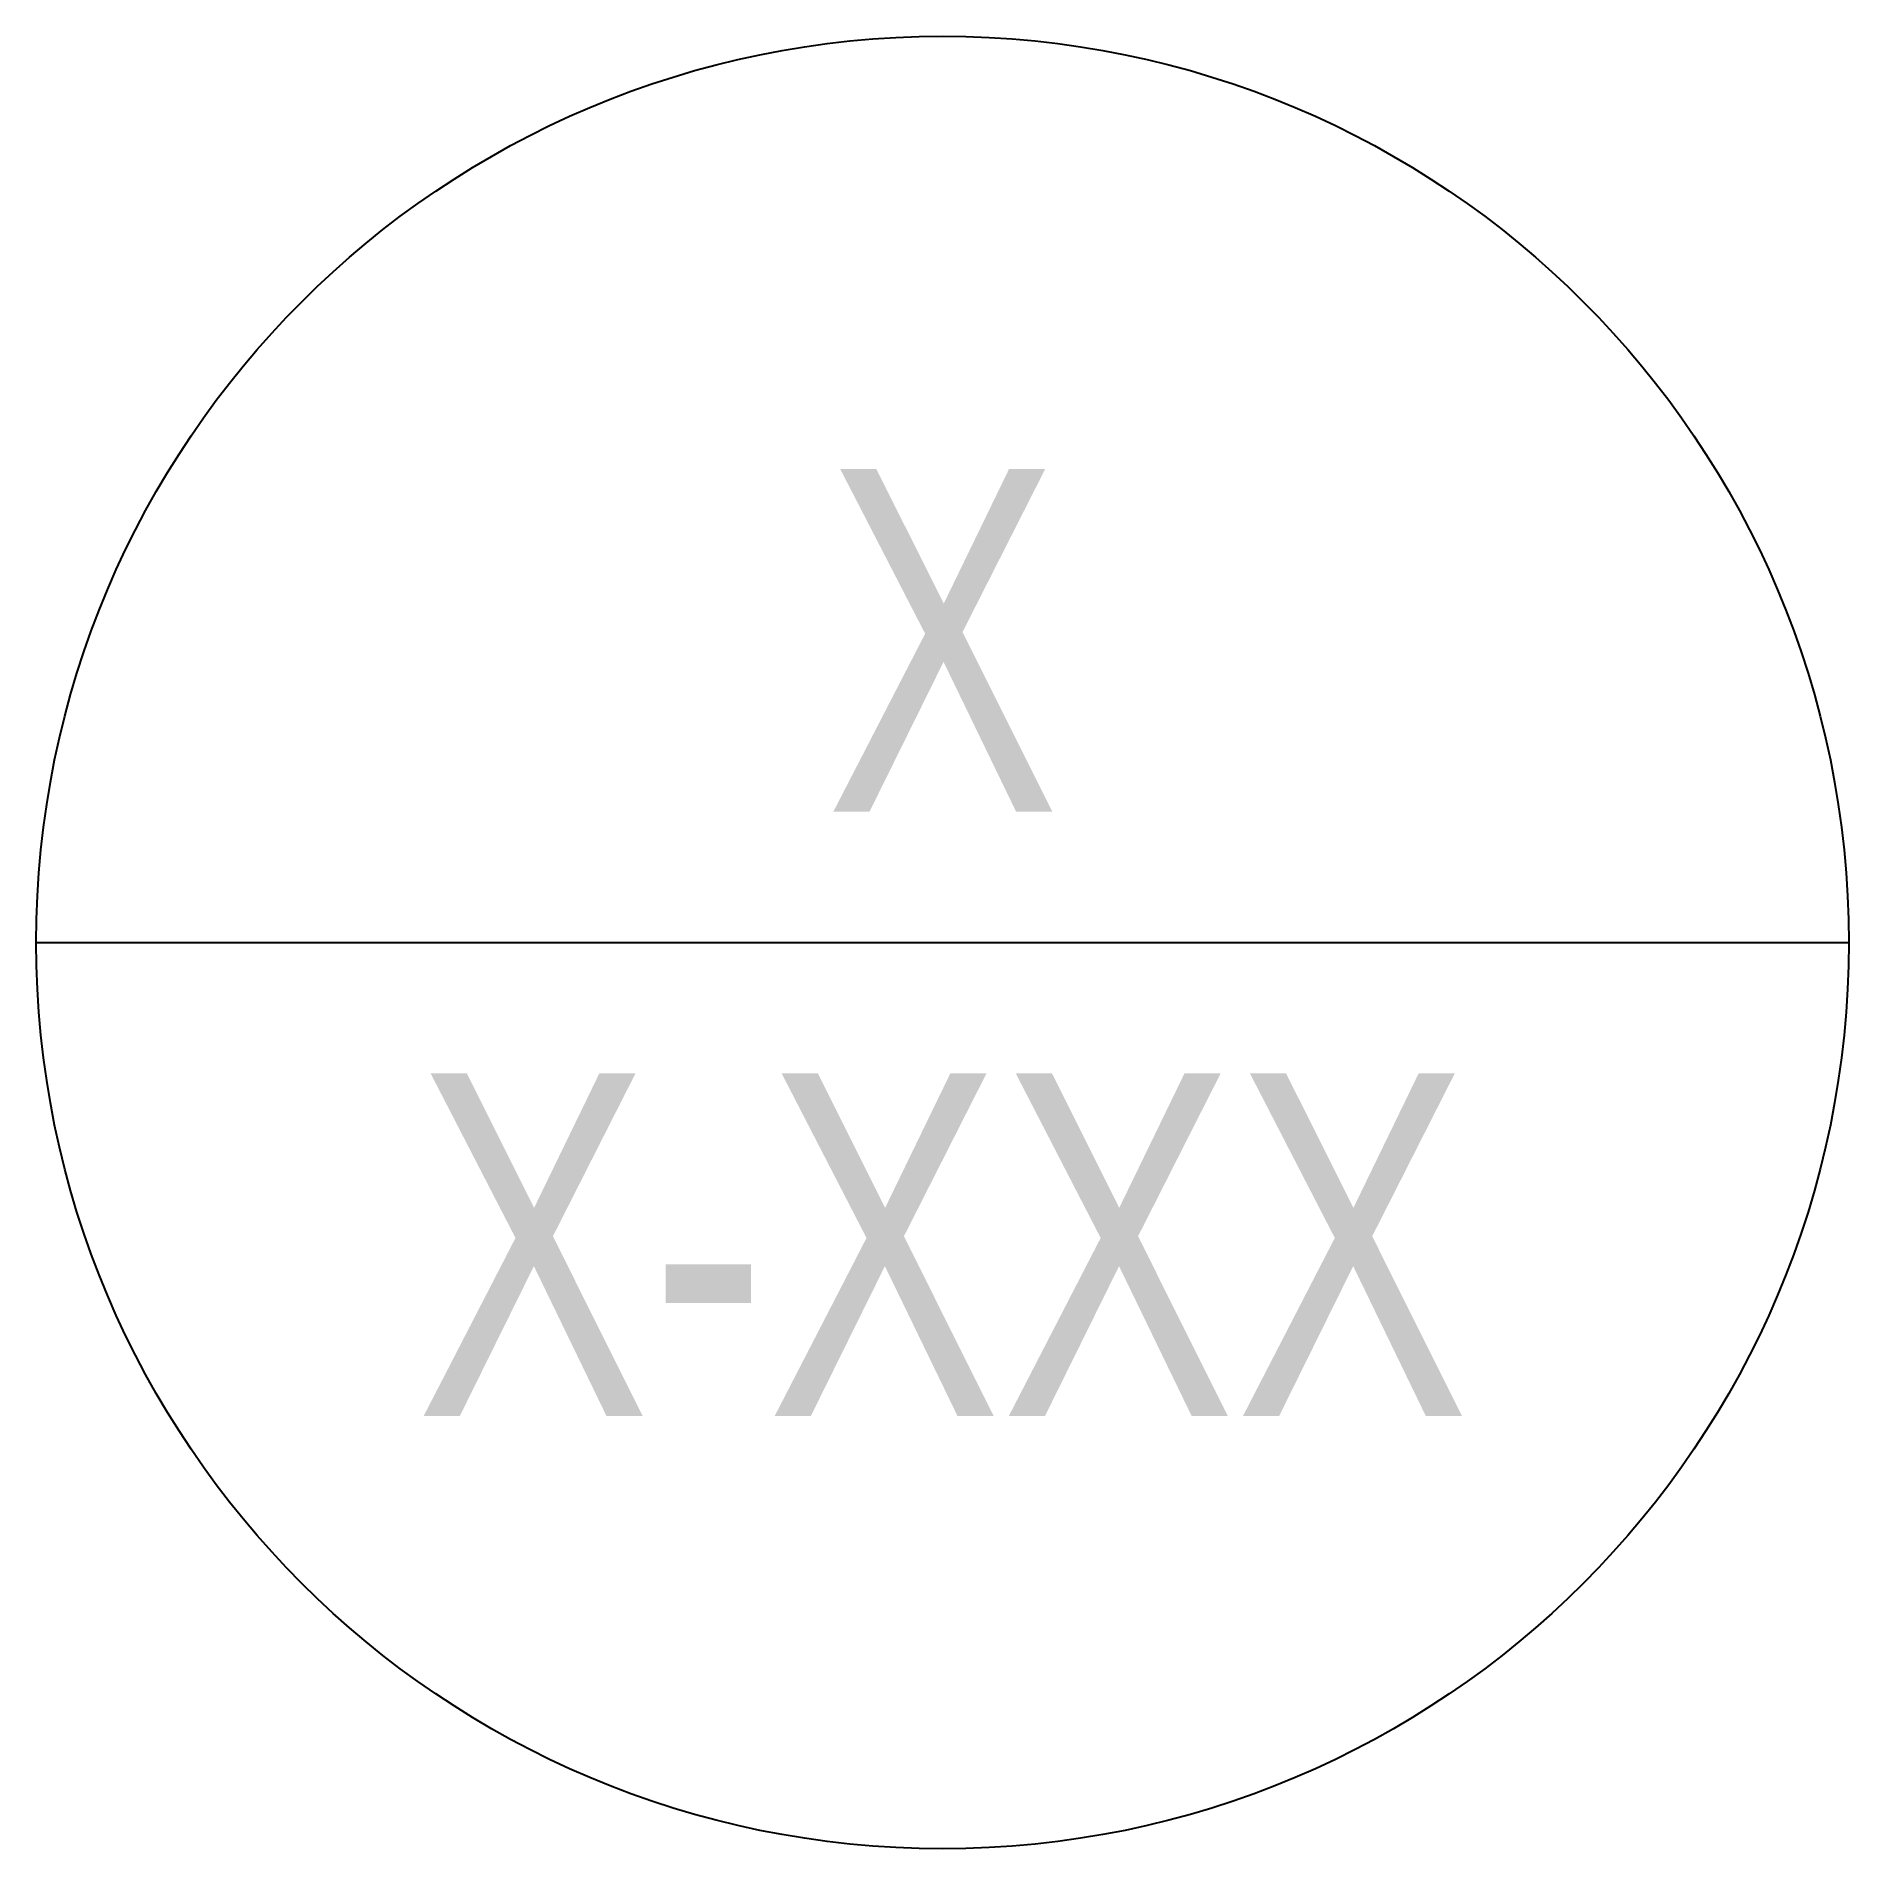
# Model space of a CAD drawing. Header units: millimetres. Extents: x -6.4 to 6.4, y -6.4 to 6.3.
import ezdxf
from ezdxf.enums import TextEntityAlignment as Align

# ---------------------------------------------------------------- set-up
doc = ezdxf.new("R2010")
doc.units = ezdxf.units.MM
doc.header["$MEASUREMENT"] = 0
doc.layers.add('0 @ 1', color=7, linetype='Continuous')
doc.styles.add('SansAttr', font='swisscl.ttf')

# ---------------------------------------------------------------- blocks, each defined once
blk = doc.blocks.new('Detail Tag')
at = {"color": 0, "linetype": 'ByBlock'}
blk.add_line((-6.35, -0.047), (6.35, -0.047), dxfattribs=at)
blk.add_circle((0, -0.047), 6.35, dxfattribs=at)
at = {"color": 0, "linetype": 'ByBlock', "style": 'SansAttr'}
for tag, p in [('NUMBER', (0, 2.07)), ('SHEET', (0, -2.164))]:
    blk.add_attdef(tag, text='', height=2.4, dxfattribs=at).set_placement(p, align=Align.MIDDLE)

msp = doc.modelspace()

# ---------------------------------------------------------------- block references
at = {"layer": '0 @ 1'}
msp.add_blockref('Detail Tag', (0, 0), dxfattribs=at).add_auto_attribs({'NUMBER': 'X', 'SHEET': 'X-XXX'})

doc.saveas('drawing.dxf')
